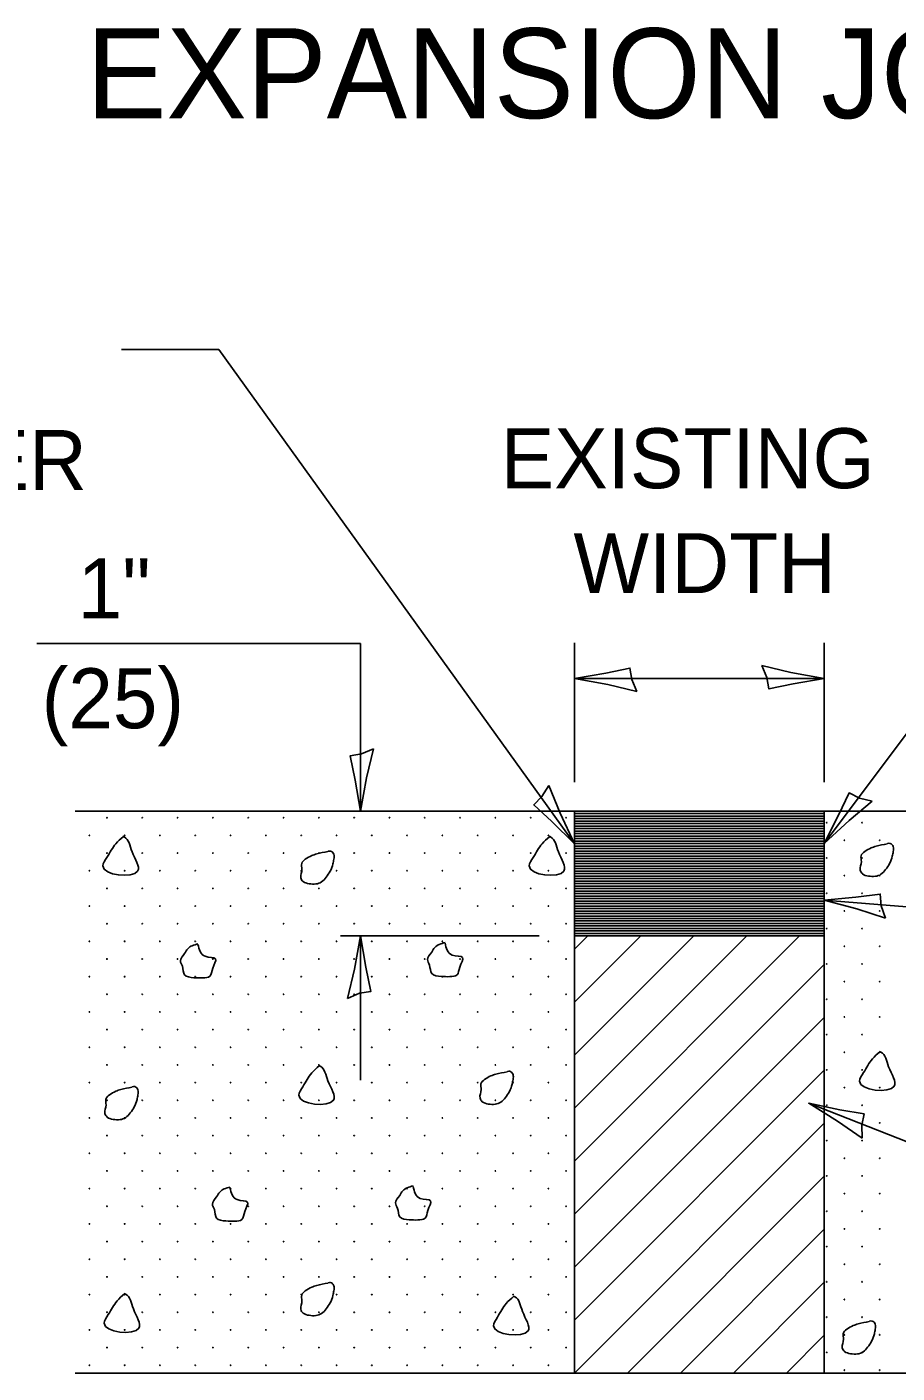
# Model space of a CAD drawing. Extents: x 99582 to 100262, y 99899 to 100604.
# Drawn here: x 99884.8 to 99926.2, y 99939.3 to 100003.3 of the extents above; entities that cross this region are included whole.
import ezdxf

# ---------------------------------------------------------------- set-up
doc = ezdxf.new("R2010")
doc.units = 0
for name, color, linetype in [('Level 11', 7, 'Continuous'), ('Level 29', 7, 'Continuous'), ('Level 55', 7, 'Continuous')]:
    doc.layers.add(name, color=color, linetype=linetype)

msp = doc.modelspace()

# ---------------------------------------------------------------- linework, layer by layer
at = {"layer": 'Level 11'}
for points in [[(99889.374, 99964.796), (99889.024, 99964.463), (99888.602, 99963.81), (99888.412, 99963.406), (99890.063, 99963.163), (99889.796, 99964.083), (99889.428, 99964.784), (99889.362, 99964.813)], [(99909.65, 99964.796), (99909.299, 99964.463), (99908.878, 99963.81), (99908.688, 99963.406), (99910.338, 99963.163), (99910.071, 99964.083), (99909.703, 99964.784), (99909.638, 99964.813)], [(99899.106, 99964.087), (99898.577, 99963.98), (99898.34, 99963.897), (99898.037, 99963.724), (99897.865, 99963.523), (99897.877, 99963.249), (99897.823, 99962.846), (99897.93, 99962.668), (99898.215, 99962.561), (99898.542, 99962.549), (99898.809, 99962.644), (99899.029, 99962.869), (99899.219, 99963.154), (99899.349, 99963.505), (99899.391, 99963.724), (99899.391, 99963.968), (99899.242, 99964.116), (99899.124, 99964.104)], [(99925.712, 99964.451), (99925.183, 99964.344), (99924.946, 99964.261), (99924.643, 99964.089), (99924.471, 99963.887), (99924.483, 99963.614), (99924.429, 99963.21), (99924.536, 99963.032), (99924.821, 99962.925), (99925.148, 99962.913), (99925.415, 99963.008), (99925.635, 99963.234), (99925.825, 99963.519), (99925.955, 99963.869), (99925.997, 99964.089), (99925.997, 99964.332), (99925.848, 99964.481), (99925.73, 99964.469)], [(99892.931, 99959.702), (99892.444, 99959.471), (99892.296, 99959.245), (99892.094, 99958.889), (99892.189, 99958.634), (99892.296, 99958.23), (99892.741, 99958.093), (99893.162, 99958.081), (99893.501, 99958.165), (99893.632, 99958.539), (99893.768, 99958.984), (99893.269, 99959.109), (99892.931, 99959.679)], [(99904.681, 99959.764), (99904.194, 99959.533), (99904.046, 99959.307), (99903.844, 99958.951), (99903.939, 99958.695), (99904.046, 99958.292), (99904.491, 99958.155), (99904.913, 99958.143), (99905.251, 99958.226), (99905.382, 99958.6), (99905.518, 99959.046), (99905.02, 99959.17), (99904.681, 99959.74)], [(99925.358, 99954.566), (99925.008, 99954.234), (99924.586, 99953.581), (99924.396, 99953.177), (99926.047, 99952.934), (99925.78, 99953.854), (99925.411, 99954.555), (99925.346, 99954.584)], [(99898.69, 99953.897), (99898.34, 99953.564), (99897.918, 99952.911), (99897.728, 99952.507), (99899.379, 99952.264), (99899.112, 99953.184), (99898.744, 99953.885), (99898.678, 99953.915)], [(99907.63, 99953.614), (99907.101, 99953.507), (99906.864, 99953.424), (99906.561, 99953.252), (99906.389, 99953.05), (99906.401, 99952.777), (99906.347, 99952.373), (99906.454, 99952.195), (99906.739, 99952.088), (99907.066, 99952.076), (99907.333, 99952.171), (99907.553, 99952.397), (99907.743, 99952.682), (99907.873, 99953.032), (99907.915, 99953.252), (99907.915, 99953.495), (99907.766, 99953.644), (99907.648, 99953.632)], [(99889.79, 99952.884), (99889.262, 99952.777), (99889.024, 99952.694), (99888.721, 99952.522), (99888.549, 99952.32), (99888.561, 99952.047), (99888.507, 99951.643), (99888.614, 99951.465), (99888.899, 99951.358), (99889.226, 99951.346), (99889.493, 99951.441), (99889.713, 99951.667), (99889.903, 99951.952), (99890.033, 99952.302), (99890.075, 99952.522), (99890.075, 99952.765), (99889.927, 99952.913), (99889.808, 99952.902)], [(99894.453, 99948.135), (99893.966, 99947.903), (99893.818, 99947.678), (99893.616, 99947.322), (99893.711, 99947.066), (99893.818, 99946.662), (99894.263, 99946.526), (99894.685, 99946.514), (99895.023, 99946.597), (99895.154, 99946.971), (99895.29, 99947.417), (99894.792, 99947.541), (99894.453, 99948.111)], [(99903.16, 99948.196), (99902.673, 99947.964), (99902.525, 99947.738), (99902.323, 99947.382), (99902.418, 99947.127), (99902.525, 99946.723), (99902.97, 99946.586), (99903.392, 99946.575), (99903.73, 99946.658), (99903.861, 99947.032), (99903.997, 99947.477), (99903.498, 99947.602), (99903.16, 99948.172)], [(99899.106, 99943.568), (99898.577, 99943.461), (99898.34, 99943.378), (99898.037, 99943.206), (99897.865, 99943.004), (99897.877, 99942.731), (99897.823, 99942.327), (99897.93, 99942.149), (99898.215, 99942.042), (99898.542, 99942.03), (99898.809, 99942.125), (99899.029, 99942.351), (99899.219, 99942.636), (99899.349, 99942.986), (99899.391, 99943.206), (99899.391, 99943.449), (99899.242, 99943.598), (99899.124, 99943.586)], [(99889.436, 99943.06), (99889.086, 99942.727), (99888.664, 99942.074), (99888.474, 99941.67), (99890.125, 99941.427), (99889.858, 99942.347), (99889.49, 99943.048), (99889.424, 99943.077)], [(99907.944, 99942.938), (99907.594, 99942.606), (99907.173, 99941.953), (99906.983, 99941.549), (99908.633, 99941.306), (99908.366, 99942.226), (99907.998, 99942.927), (99907.933, 99942.956)], [(99924.859, 99941.741), (99924.331, 99941.635), (99924.093, 99941.551), (99923.79, 99941.379), (99923.618, 99941.177), (99923.63, 99940.904), (99923.577, 99940.501), (99923.684, 99940.322), (99923.969, 99940.216), (99924.295, 99940.204), (99924.562, 99940.299), (99924.782, 99940.524), (99924.972, 99940.809), (99925.103, 99941.16), (99925.144, 99941.379), (99925.144, 99941.623), (99924.996, 99941.771), (99924.877, 99941.759)]]:
    msp.add_spline(points, degree=3, dxfattribs=at)
at = {"layer": 'Level 29'}
for p, q in [((99887.093, 99966.014), (99946.468, 99966.014)), ((99910.843, 99939.295), (99910.843, 99966.014)), ((99910.843, 99965.895), (99922.718, 99965.895)), ((99922.718, 99939.295), (99922.718, 99966.014)), ((99910.843, 99965.776), (99922.718, 99965.776)), ((99910.843, 99965.658), (99922.718, 99965.658)), ((99910.843, 99965.539), (99922.718, 99965.539)), ((99910.843, 99965.42), (99922.718, 99965.42)), ((99910.843, 99965.301), (99922.718, 99965.301)), ((99910.843, 99965.183), (99922.718, 99965.183)), ((99910.843, 99965.064), (99922.718, 99965.064)), ((99910.843, 99964.945), (99922.718, 99964.945)), ((99910.843, 99964.826), (99922.718, 99964.826)), ((99910.843, 99964.708), (99922.718, 99964.708)), ((99910.843, 99964.589), (99922.718, 99964.589)), ((99910.843, 99964.47), (99922.718, 99964.47)), ((99910.843, 99964.351), (99922.718, 99964.351)), ((99910.843, 99964.233), (99922.718, 99964.233)), ((99910.843, 99964.114), (99922.718, 99964.114)), ((99910.843, 99963.995), (99922.718, 99963.995)), ((99910.843, 99963.876), (99922.718, 99963.876)), ((99910.843, 99963.758), (99922.718, 99963.758)), ((99910.843, 99963.639), (99922.718, 99963.639)), ((99910.843, 99963.52), (99922.718, 99963.52)), ((99910.843, 99963.401), (99922.718, 99963.401)), ((99910.843, 99963.283), (99922.718, 99963.283)), ((99910.843, 99963.164), (99922.718, 99963.164)), ((99910.843, 99963.045), (99922.718, 99963.045)), ((99910.843, 99962.926), (99922.718, 99962.926)), ((99910.843, 99962.808), (99922.718, 99962.808)), ((99910.843, 99962.689), (99922.718, 99962.689)), ((99910.843, 99962.57), (99922.718, 99962.57)), ((99910.843, 99962.451), (99922.718, 99962.451)), ((99910.843, 99962.333), (99922.718, 99962.333)), ((99910.843, 99962.214), (99922.718, 99962.214)), ((99910.843, 99962.095), (99922.718, 99962.095)), ((99910.843, 99961.976), (99922.718, 99961.976)), ((99910.843, 99961.858), (99922.718, 99961.858)), ((99910.843, 99961.739), (99922.718, 99961.739)), ((99910.843, 99961.62), (99922.718, 99961.62)), ((99910.843, 99961.501), (99922.718, 99961.501)), ((99910.843, 99961.383), (99922.718, 99961.383)), ((99910.843, 99961.264), (99922.718, 99961.264)), ((99910.843, 99961.145), (99922.718, 99961.145)), ((99910.843, 99961.026), (99922.718, 99961.026)), ((99910.843, 99960.908), (99922.718, 99960.908)), ((99910.843, 99960.789), (99922.718, 99960.789)), ((99910.843, 99960.67), (99922.718, 99960.67)), ((99910.843, 99960.551), (99922.718, 99960.551)), ((99910.843, 99960.433), (99922.718, 99960.433)), ((99910.843, 99960.314), (99922.718, 99960.314)), ((99910.843, 99960.195), (99922.718, 99960.195)), ((99910.843, 99960.076), (99922.718, 99960.076)), ((99910.843, 99949.372), (99921.547, 99960.076)), ((99910.843, 99951.89), (99919.03, 99960.076)), ((99910.843, 99954.41), (99916.51, 99960.076)), ((99910.843, 99956.93), (99913.99, 99960.076)), ((99910.843, 99959.447), (99911.473, 99960.076)), ((99910.843, 99946.852), (99922.718, 99958.727)), ((99910.843, 99944.333), (99922.718, 99956.208)), ((99910.843, 99941.815), (99922.718, 99953.69)), ((99910.843, 99939.295), (99922.718, 99951.17)), ((99913.363, 99939.295), (99922.718, 99948.65)), ((99915.881, 99939.295), (99922.718, 99946.133)), ((99918.4, 99939.295), (99922.718, 99943.613)), ((99920.92, 99939.295), (99922.718, 99941.093)), ((99887.093, 99939.295), (99946.468, 99939.295))]:
    msp.add_line(p, q, dxfattribs=at)
for centre in [(99888.605, 99965.7), (99890.284, 99965.7), (99891.964, 99965.7), (99893.643, 99965.7), (99895.322, 99965.7), (99897.002, 99965.7), (99898.681, 99965.7), (99900.36, 99965.7), (99902.04, 99965.7), (99903.719, 99965.7), (99905.399, 99965.7), (99907.078, 99965.7), (99908.757, 99965.7), (99910.437, 99965.7), (99922.838, 99965.464), (99924.517, 99965.464), (99887.765, 99964.86), (99889.445, 99964.86), (99891.124, 99964.86), (99892.803, 99964.86), (99894.483, 99964.86), (99896.162, 99964.86), (99897.841, 99964.86), (99899.521, 99964.86), (99901.2, 99964.86), (99902.88, 99964.86), (99904.559, 99964.86), (99906.238, 99964.86), (99907.918, 99964.86), (99909.597, 99964.86), (99923.677, 99964.625), (99925.357, 99964.625), (99888.605, 99964.02), (99890.284, 99964.02), (99891.964, 99964.02), (99893.643, 99964.02), (99895.322, 99964.02), (99897.002, 99964.02), (99898.681, 99964.02), (99900.36, 99964.02), (99902.04, 99964.02), (99903.719, 99964.02), (99905.399, 99964.02), (99907.078, 99964.02), (99908.757, 99964.02), (99910.437, 99964.02), (99922.838, 99963.785), (99924.517, 99963.785), (99887.765, 99963.18), (99889.445, 99963.18), (99891.124, 99963.18), (99892.803, 99963.18), (99894.483, 99963.18), (99896.162, 99963.18), (99897.841, 99963.18), (99899.521, 99963.18), (99901.2, 99963.18), (99902.88, 99963.18), (99904.559, 99963.18), (99906.238, 99963.18), (99907.918, 99963.18), (99909.597, 99963.18), (99923.677, 99962.945), (99925.357, 99962.945), (99888.605, 99962.341), (99890.284, 99962.341), (99891.964, 99962.341), (99893.643, 99962.341), (99895.322, 99962.341), (99897.002, 99962.341), (99898.681, 99962.341), (99900.36, 99962.341), (99902.04, 99962.341), (99903.719, 99962.341), (99905.399, 99962.341), (99907.078, 99962.341), (99908.757, 99962.341), (99910.437, 99962.341), (99922.838, 99962.106), (99924.517, 99962.106), (99887.765, 99961.501), (99889.445, 99961.501), (99891.124, 99961.501), (99892.803, 99961.501), (99894.483, 99961.501), (99896.162, 99961.501), (99897.841, 99961.501), (99899.521, 99961.501), (99901.2, 99961.501), (99902.88, 99961.501), (99904.559, 99961.501), (99906.238, 99961.501), (99907.918, 99961.501), (99909.597, 99961.501), (99923.677, 99961.266), (99925.357, 99961.266), (99888.605, 99960.661), (99890.284, 99960.661), (99891.964, 99960.661), (99893.643, 99960.661), (99895.322, 99960.661), (99897.002, 99960.661), (99898.681, 99960.661), (99900.36, 99960.661), (99902.04, 99960.661), (99903.719, 99960.661), (99905.399, 99960.661), (99907.078, 99960.661), (99908.757, 99960.661), (99910.437, 99960.661), (99922.838, 99960.426), (99924.517, 99960.426), (99887.765, 99959.822), (99889.445, 99959.822), (99891.124, 99959.822), (99892.803, 99959.822), (99894.483, 99959.822), (99896.162, 99959.822), (99897.841, 99959.822), (99899.521, 99959.822), (99901.2, 99959.822), (99902.88, 99959.822), (99904.559, 99959.822), (99906.238, 99959.822), (99907.918, 99959.822), (99909.597, 99959.822), (99923.677, 99959.587), (99925.357, 99959.587), (99888.605, 99958.982), (99890.284, 99958.982), (99891.964, 99958.982), (99893.643, 99958.982), (99895.322, 99958.982), (99897.002, 99958.982), (99898.681, 99958.982), (99900.36, 99958.982), (99902.04, 99958.982), (99903.719, 99958.982), (99905.399, 99958.982), (99907.078, 99958.982), (99908.757, 99958.982), (99910.437, 99958.982), (99922.838, 99958.747), (99924.517, 99958.747), (99887.765, 99958.142), (99889.445, 99958.142), (99891.124, 99958.142), (99892.803, 99958.142), (99894.483, 99958.142), (99896.162, 99958.142), (99897.841, 99958.142), (99899.521, 99958.142), (99901.2, 99958.142), (99902.88, 99958.142), (99904.559, 99958.142), (99906.238, 99958.142), (99907.918, 99958.142), (99909.597, 99958.142), (99923.677, 99957.907), (99925.357, 99957.907), (99888.605, 99957.303), (99890.284, 99957.303), (99891.964, 99957.303), (99893.643, 99957.303), (99895.322, 99957.303), (99897.002, 99957.303), (99898.681, 99957.303), (99900.36, 99957.303), (99902.04, 99957.303), (99903.719, 99957.303), (99905.399, 99957.303), (99907.078, 99957.303), (99908.757, 99957.303), (99910.437, 99957.303), (99922.838, 99957.068), (99924.517, 99957.068), (99887.765, 99956.463), (99889.445, 99956.463), (99891.124, 99956.463), (99892.803, 99956.463), (99894.483, 99956.463), (99896.162, 99956.463), (99897.841, 99956.463), (99899.521, 99956.463), (99901.2, 99956.463), (99902.88, 99956.463), (99904.559, 99956.463), (99906.238, 99956.463), (99907.918, 99956.463), (99909.597, 99956.463), (99888.605, 99955.623), (99890.284, 99955.623), (99891.964, 99955.623), (99893.643, 99955.623), (99895.322, 99955.623), (99897.002, 99955.623), (99898.681, 99955.623), (99900.36, 99955.623), (99902.04, 99955.623), (99903.719, 99955.623), (99905.399, 99955.623), (99907.078, 99955.623), (99908.757, 99955.623), (99910.437, 99955.623), (99923.677, 99956.228), (99925.357, 99956.228), (99922.838, 99955.388), (99924.517, 99955.388), (99887.765, 99954.784), (99889.445, 99954.784), (99891.124, 99954.784), (99892.803, 99954.784), (99894.483, 99954.784), (99896.162, 99954.784), (99897.841, 99954.784), (99899.521, 99954.784), (99901.2, 99954.784), (99902.88, 99954.784), (99904.559, 99954.784), (99906.238, 99954.784), (99907.918, 99954.784), (99909.597, 99954.784), (99923.677, 99954.548), (99925.357, 99954.548), (99888.605, 99953.944), (99890.284, 99953.944), (99891.964, 99953.944), (99893.643, 99953.944), (99895.322, 99953.944), (99897.002, 99953.944), (99898.681, 99953.944), (99900.36, 99953.944), (99902.04, 99953.944), (99903.719, 99953.944), (99905.399, 99953.944), (99907.078, 99953.944), (99908.757, 99953.944), (99910.437, 99953.944), (99922.838, 99953.709), (99924.517, 99953.709), (99887.765, 99953.104), (99889.445, 99953.104), (99891.124, 99953.104), (99892.803, 99953.104), (99894.483, 99953.104), (99896.162, 99953.104), (99897.841, 99953.104), (99899.521, 99953.104), (99901.2, 99953.104), (99902.88, 99953.104), (99904.559, 99953.104), (99906.238, 99953.104), (99907.918, 99953.104), (99909.597, 99953.104), (99923.677, 99952.869), (99925.357, 99952.869), (99888.605, 99952.265), (99890.284, 99952.265), (99891.964, 99952.265), (99893.643, 99952.265), (99895.322, 99952.265), (99897.002, 99952.265), (99898.681, 99952.265), (99900.36, 99952.265), (99902.04, 99952.265), (99903.719, 99952.265), (99905.399, 99952.265), (99907.078, 99952.265), (99908.757, 99952.265), (99910.437, 99952.265), (99922.838, 99952.029), (99924.517, 99952.029), (99887.765, 99951.425), (99889.445, 99951.425), (99891.124, 99951.425), (99892.803, 99951.425), (99894.483, 99951.425), (99896.162, 99951.425), (99897.841, 99951.425), (99899.521, 99951.425), (99901.2, 99951.425), (99902.88, 99951.425), (99904.559, 99951.425), (99906.238, 99951.425), (99907.918, 99951.425), (99909.597, 99951.425), (99925.357, 99951.19), (99888.605, 99950.585), (99890.284, 99950.585), (99891.964, 99950.585), (99893.643, 99950.585), (99895.322, 99950.585), (99897.002, 99950.585), (99898.681, 99950.585), (99900.36, 99950.585), (99902.04, 99950.585), (99903.719, 99950.585), (99905.399, 99950.585), (99907.078, 99950.585), (99908.757, 99950.585), (99910.437, 99950.585), (99922.838, 99950.35), (99924.517, 99950.35), (99887.765, 99949.745), (99889.445, 99949.745), (99891.124, 99949.745), (99892.803, 99949.745), (99894.483, 99949.745), (99896.162, 99949.745), (99897.841, 99949.745), (99899.521, 99949.745), (99901.2, 99949.745), (99902.88, 99949.745), (99904.559, 99949.745), (99906.238, 99949.745), (99907.918, 99949.745), (99909.597, 99949.745), (99923.677, 99949.51), (99925.357, 99949.51), (99888.605, 99948.906), (99890.284, 99948.906), (99891.964, 99948.906), (99893.643, 99948.906), (99895.322, 99948.906), (99897.002, 99948.906), (99898.681, 99948.906), (99900.36, 99948.906), (99902.04, 99948.906), (99903.719, 99948.906), (99905.399, 99948.906), (99907.078, 99948.906), (99908.757, 99948.906), (99910.437, 99948.906), (99922.838, 99948.671), (99924.517, 99948.671), (99887.765, 99948.066), (99889.445, 99948.066), (99891.124, 99948.066), (99892.803, 99948.066), (99894.483, 99948.066), (99896.162, 99948.066), (99897.841, 99948.066), (99899.521, 99948.066), (99901.2, 99948.066), (99902.88, 99948.066), (99904.559, 99948.066), (99906.238, 99948.066), (99907.918, 99948.066), (99909.597, 99948.066), (99923.677, 99947.831), (99925.357, 99947.831), (99888.605, 99947.226), (99890.284, 99947.226), (99891.964, 99947.226), (99893.643, 99947.226), (99895.322, 99947.226), (99897.002, 99947.226), (99898.681, 99947.226), (99900.36, 99947.226), (99902.04, 99947.226), (99903.719, 99947.226), (99905.399, 99947.226), (99907.078, 99947.226), (99908.757, 99947.226), (99910.437, 99947.226), (99922.838, 99946.991), (99924.517, 99946.991), (99887.765, 99946.387), (99889.445, 99946.387), (99891.124, 99946.387), (99892.803, 99946.387), (99894.483, 99946.387), (99896.162, 99946.387), (99897.841, 99946.387), (99899.521, 99946.387), (99901.2, 99946.387), (99902.88, 99946.387), (99904.559, 99946.387), (99906.238, 99946.387), (99907.918, 99946.387), (99909.597, 99946.387), (99923.677, 99946.152), (99925.357, 99946.152), (99888.605, 99945.547), (99890.284, 99945.547), (99891.964, 99945.547), (99893.643, 99945.547), (99895.322, 99945.547), (99897.002, 99945.547), (99898.681, 99945.547), (99900.36, 99945.547), (99902.04, 99945.547), (99903.719, 99945.547), (99905.399, 99945.547), (99907.078, 99945.547), (99908.757, 99945.547), (99910.437, 99945.547), (99922.838, 99945.312), (99924.517, 99945.312), (99887.765, 99944.707), (99889.445, 99944.707), (99891.124, 99944.707), (99892.803, 99944.707), (99894.483, 99944.707), (99896.162, 99944.707), (99897.841, 99944.707), (99899.521, 99944.707), (99901.2, 99944.707), (99902.88, 99944.707), (99904.559, 99944.707), (99906.238, 99944.707), (99907.918, 99944.707), (99909.597, 99944.707), (99923.677, 99944.472), (99925.357, 99944.472), (99888.605, 99943.868), (99890.284, 99943.868), (99891.964, 99943.868), (99893.643, 99943.868), (99895.322, 99943.868), (99897.002, 99943.868), (99898.681, 99943.868), (99900.36, 99943.868), (99902.04, 99943.868), (99903.719, 99943.868), (99905.399, 99943.868), (99907.078, 99943.868), (99908.757, 99943.868), (99910.437, 99943.868), (99922.838, 99943.633), (99924.517, 99943.633), (99887.765, 99943.028), (99889.445, 99943.028), (99891.124, 99943.028), (99892.803, 99943.028), (99894.483, 99943.028), (99896.162, 99943.028), (99897.841, 99943.028), (99899.521, 99943.028), (99901.2, 99943.028), (99902.88, 99943.028), (99904.559, 99943.028), (99906.238, 99943.028), (99907.918, 99943.028), (99909.597, 99943.028), (99888.605, 99942.188), (99890.284, 99942.188), (99891.964, 99942.188), (99893.643, 99942.188), (99895.322, 99942.188), (99897.002, 99942.188), (99898.681, 99942.188), (99900.36, 99942.188), (99902.04, 99942.188), (99903.719, 99942.188), (99905.399, 99942.188), (99907.078, 99942.188), (99908.757, 99942.188), (99910.437, 99942.188), (99923.677, 99942.793), (99925.357, 99942.793), (99922.838, 99941.953), (99924.517, 99941.953), (99887.765, 99941.349), (99889.445, 99941.349), (99891.124, 99941.349), (99892.803, 99941.349), (99894.483, 99941.349), (99896.162, 99941.349), (99897.841, 99941.349), (99899.521, 99941.349), (99901.2, 99941.349), (99902.88, 99941.349), (99904.559, 99941.349), (99906.238, 99941.349), (99907.918, 99941.349), (99909.597, 99941.349), (99923.677, 99941.113), (99925.357, 99941.113), (99888.605, 99940.509), (99890.284, 99940.509), (99891.964, 99940.509), (99893.643, 99940.509), (99895.322, 99940.509), (99897.002, 99940.509), (99898.681, 99940.509), (99900.36, 99940.509), (99902.04, 99940.509), (99903.719, 99940.509), (99905.399, 99940.509), (99907.078, 99940.509), (99908.757, 99940.509), (99910.437, 99940.509), (99922.838, 99940.274), (99924.517, 99940.274), (99887.765, 99939.669), (99889.445, 99939.669), (99891.124, 99939.669), (99892.803, 99939.669), (99894.483, 99939.669), (99896.162, 99939.669), (99897.841, 99939.669), (99899.521, 99939.669), (99901.2, 99939.669), (99902.88, 99939.669), (99904.559, 99939.669), (99906.238, 99939.669), (99907.918, 99939.669), (99909.597, 99939.669), (99923.677, 99939.434), (99925.357, 99939.434)]:
    msp.add_circle(centre, 0.0119, dxfattribs=at)
at = {"layer": 'Level 55'}
for p, q in [((99893.919, 99987.963), (99889.301, 99987.963)), ((99910.843, 99964.46), (99893.919, 99987.963)), ((99922.718, 99964.475), (99935.819, 99981.972)), ((99900.664, 99973.989), (99885.262, 99973.989)), ((99900.664, 99966.007), (99900.664, 99973.989)), ((99910.843, 99967.397), (99910.843, 99974.011)), ((99922.718, 99967.397), (99922.718, 99974.011)), ((99910.843, 99972.32), (99922.718, 99972.32)), ((99922.718, 99961.786), (99938.697, 99960.496)), ((99909.162, 99960.076), (99899.715, 99960.076)), ((99900.664, 99953.219), (99900.664, 99960.076)), ((99921.978, 99952.121), (99949.135, 99941.446))]:
    msp.add_line(p, q, dxfattribs=at)
for points in [[(99919.751, 99972.941), (99919.992, 99972.371), (99920.085, 99971.823), (99921.234, 99972.062), (99922.718, 99972.32), (99921.135, 99972.608)], [(99913.811, 99971.699), (99913.57, 99972.269), (99913.476, 99972.816), (99912.328, 99972.577), (99910.843, 99972.32), (99912.426, 99972.031)], [(99901.285, 99968.974), (99900.714, 99968.733), (99900.168, 99968.64), (99900.407, 99967.491), (99900.664, 99966.007), (99900.951, 99967.59)], [(99909.613, 99967.231), (99909.291, 99966.702), (99908.902, 99966.306), (99909.767, 99965.514), (99910.843, 99964.46), (99910.152, 99965.913)], [(99924.995, 99966.478), (99924.393, 99966.627), (99923.899, 99966.881), (99923.402, 99965.817), (99922.718, 99964.475), (99923.897, 99965.57)], [(99925.626, 99960.928), (99925.432, 99961.517), (99925.383, 99962.069), (99924.218, 99961.923), (99922.718, 99961.786), (99924.274, 99961.372)], [(99900.043, 99957.109), (99900.614, 99957.35), (99901.16, 99957.444), (99900.92, 99958.592), (99900.664, 99960.076), (99900.377, 99958.494)], [(99924.514, 99950.458), (99924.497, 99951.076), (99924.611, 99951.62), (99923.454, 99951.817), (99921.978, 99952.121), (99923.346, 99951.274)]]:
    msp.add_lwpolyline(points, close=True, dxfattribs=at)

# ---------------------------------------------------------------- texts
for s, height, p in [('EXPANSION JOINT', 4.275, (99887.617, 99998.958)), ('JOINT WITH ROUTER', 2.85, (99848.693, 99981.279)), ('EXISTING', 2.85, (99907.333, 99981.365)), ('WIDTH', 2.85, (99910.789, 99976.377)), ('1"', 2.85, (99887.211, 99975.177)), ('(25)', 2.85, (99885.495, 99969.952))]:
    msp.add_text(s, height=height, dxfattribs=at).set_placement(p)

doc.saveas('drawing.dxf')
